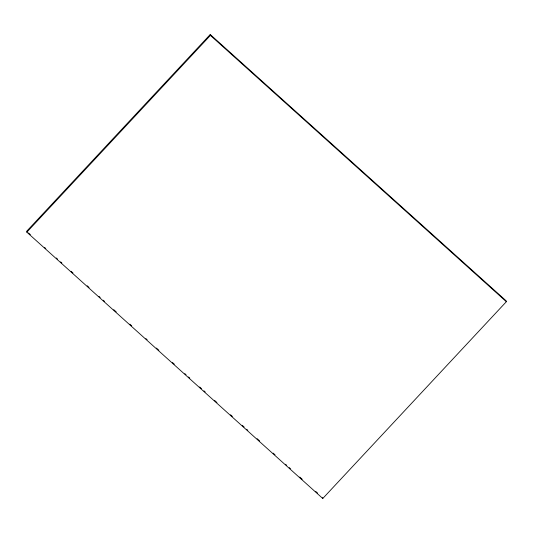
<?xml version="1.0" encoding="UTF-8"?>
<svg xmlns="http://www.w3.org/2000/svg" width="533" height="533" viewBox="0 0 533 533"><rect width="100%" height="100%" fill="white"/><g stroke="black" fill="none" stroke-linecap="round" stroke-linejoin="round"><path stroke-width="0.8" d="M210.229 34.512L26.65 231.289L26.83 232.161L322.771 498.488L506.35 301.711L506.17 300.839L210.229 34.512L210.408 35.391L506.35 301.711M26.83 232.161L210.408 35.391M28.502 232.954L30.354 234.62M44.565 247.412L45.805 248.525M56.305 257.972L57.544 259.085M60.629 261.863L61.868 262.976M71.136 271.317L72.988 272.989M87.199 285.775L89.051 287.44M98.938 296.341L100.171 297.447M103.262 300.232L104.495 301.345M113.762 309.68L116.234 311.905M129.832 324.137L131.684 325.81M145.895 338.595L147.128 339.708M156.396 348.049L158.867 350.268M172.459 362.5L174.311 364.172M184.818 373.62L186.05 374.732M188.522 376.958L189.761 378.07M199.642 386.965L201.501 388.637M203.972 390.856L205.205 391.968M214.473 400.31L216.944 402.535M230.536 414.767L232.388 416.433M242.275 425.334L244.127 427M246.599 429.225L247.838 430.338M257.106 438.672L259.578 440.898M273.169 453.13L275.021 454.796M285.521 464.25L286.761 465.362M289.232 467.588L290.465 468.7M299.733 477.042L302.204 479.26M315.796 491.493L317.655 493.165M322.592 497.609L322.771 498.488"/></g></svg>
